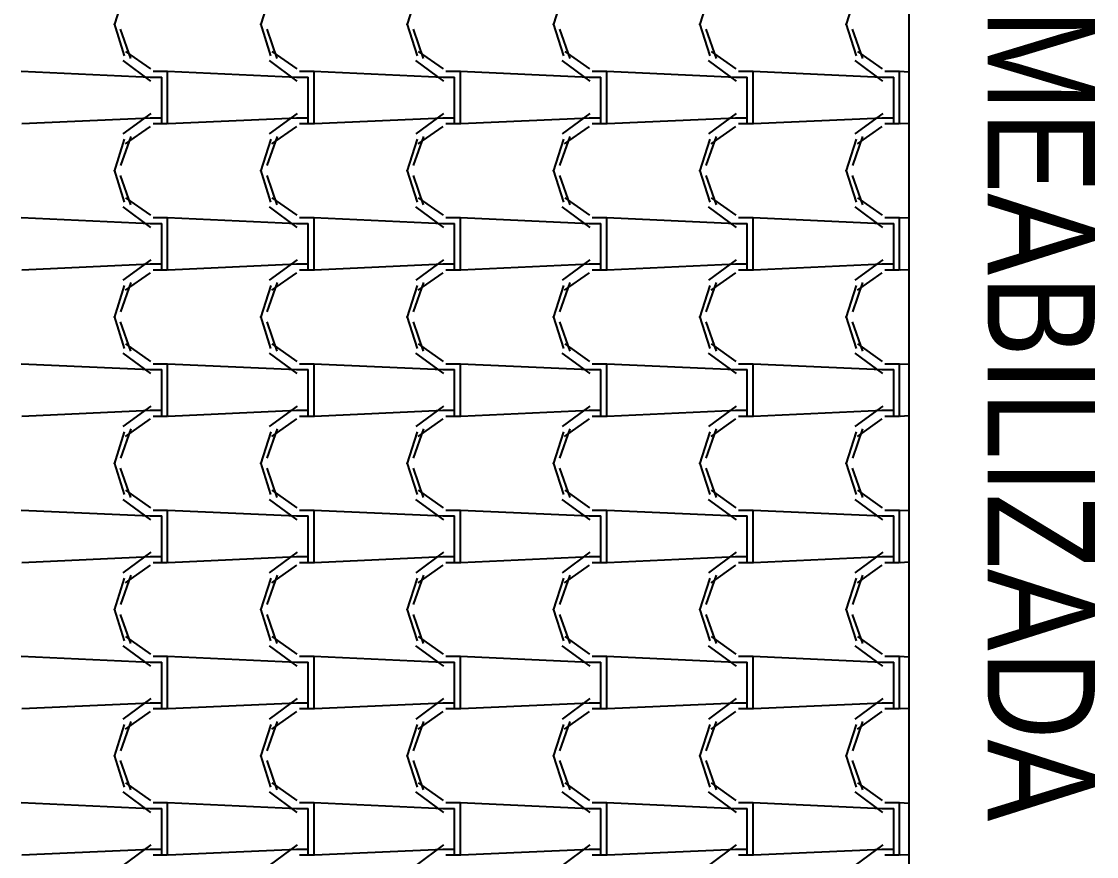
# Model space of a CAD drawing. Header units: millimetres. Extents: x -336 to -33, y -135 to 770.
# Drawn here: x -173.151 to -170.948, y 736.378 to 738.091 of the extents above; entities that cross this region are included whole.
import ezdxf
from ezdxf.enums import TextEntityAlignment as Align

# ---------------------------------------------------------------- set-up
doc = ezdxf.new("R2010")
doc.units = ezdxf.units.MM
doc.header["$LTSCALE"] = 50
doc.header["$MEASUREMENT"] = 0
doc.layers.add('-HIDRO', color=8, linetype='CONTINUOUS')
doc.layers.add('E-txt-g', color=3, linetype='CONTINUOUS')
doc.layers.add('E-Txt-W', color=7, linetype='CONTINUOUS', lineweight=20)
doc.styles.add('F2', font='swissc.ttf')
doc.styles.add('REG60', font='romans.shx', dxfattribs={"width": 0.8, "height": 0.15})
doc.styles.add('REG80', font='romans.shx', dxfattribs={"width": 0.8, "height": 0.2})

# ---------------------------------------------------------------- blocks, each defined once
blk = doc.blocks.new('TXT-AMB75')
at = {"layer": 'E-txt-g', "style": 'REG80', "width": 0.8, "flags": 8}
blk.add_attdef('TXT', text='', height=0.2, dxfattribs=at).set_placement((0.0055, 0.2964), align=Align.CENTER)
at = {"layer": 'E-Txt-W', "style": 'REG60', "width": 0.8, "flags": 8}
blk.add_attdef('TXT', text='', height=0.15, dxfattribs=at).set_placement((0.0055, 0.0271), align=Align.CENTER)

msp = doc.modelspace()

# ---------------------------------------------------------------- linework, layer by layer
at = {"layer": '-HIDRO', "linetype": 'Continuous'}
for p, q in [((-171.3324, 742.744), (-171.3324, 733.4466)), ((-172.9405, 738.1489), (-172.9615, 738.0829)), ((-172.6405, 738.1489), (-172.6615, 738.0829)), ((-172.3405, 738.1489), (-172.3615, 738.0829)), ((-172.0405, 738.1489), (-172.0615, 738.0829)), ((-171.7405, 738.1489), (-171.7615, 738.0829)), ((-171.4405, 738.1489), (-171.4615, 738.0829)), ((-172.9616, 738.0861), (-172.9406, 738.0201)), ((-172.6616, 738.0861), (-172.6406, 738.0201)), ((-172.3616, 738.0861), (-172.3406, 738.0201)), ((-172.0616, 738.0861), (-172.0406, 738.0201)), ((-171.7616, 738.0861), (-171.7406, 738.0201)), ((-171.4616, 738.0861), (-171.4406, 738.0201)), ((-172.9487, 738.0745), (-172.9277, 738.0145)), ((-172.6487, 738.0745), (-172.6277, 738.0145)), ((-172.3487, 738.0745), (-172.3277, 738.0145)), ((-172.0487, 738.0745), (-172.0277, 738.0145)), ((-171.7487, 738.0745), (-171.7277, 738.0145)), ((-171.4487, 738.0745), (-171.4277, 738.0145)), ((-172.938, 738.0291), (-172.887, 737.9931)), ((-172.638, 738.0291), (-172.587, 737.9931)), ((-172.338, 738.0291), (-172.287, 737.9931)), ((-172.038, 738.0291), (-171.987, 737.9931)), ((-171.738, 738.0291), (-171.687, 737.9931)), ((-171.438, 738.0291), (-171.387, 737.9931)), ((-172.9436, 738.0103), (-172.8866, 737.9683)), ((-172.6436, 738.0103), (-172.5866, 737.9683)), ((-172.3436, 738.0103), (-172.2866, 737.9683)), ((-172.0436, 738.0103), (-171.9866, 737.9683)), ((-171.7436, 738.0103), (-171.6866, 737.9683)), ((-171.4436, 738.0103), (-171.3866, 737.9683)), ((-172.8878, 737.9758), (-173.1518, 737.9878)), ((-172.8877, 737.9765), (-172.8637, 737.9765)), ((-172.8817, 737.9885), (-172.8517, 737.9885)), ((-172.8637, 737.8925), (-172.8637, 737.9765)), ((-172.5878, 737.9758), (-172.8518, 737.9878)), ((-172.8517, 737.8925), (-172.8517, 737.9885)), ((-172.5877, 737.9765), (-172.5637, 737.9765)), ((-172.5817, 737.9885), (-172.5517, 737.9885)), ((-172.5637, 737.8925), (-172.5637, 737.9765)), ((-172.2878, 737.9758), (-172.5518, 737.9878)), ((-172.5517, 737.8925), (-172.5517, 737.9885)), ((-172.2877, 737.9765), (-172.2637, 737.9765)), ((-172.2817, 737.9885), (-172.2517, 737.9885)), ((-172.2637, 737.8925), (-172.2637, 737.9765)), ((-171.9878, 737.9758), (-172.2518, 737.9878)), ((-172.2517, 737.8925), (-172.2517, 737.9885)), ((-171.9877, 737.9765), (-171.9637, 737.9765)), ((-171.9817, 737.9885), (-171.9517, 737.9885)), ((-171.9637, 737.8925), (-171.9637, 737.9765)), ((-171.6878, 737.9758), (-171.9518, 737.9878)), ((-171.9517, 737.8925), (-171.9517, 737.9885)), ((-171.6877, 737.9765), (-171.6637, 737.9765)), ((-171.6817, 737.9885), (-171.6517, 737.9885)), ((-171.6637, 737.8925), (-171.6637, 737.9765)), ((-171.3878, 737.9758), (-171.6518, 737.9878)), ((-171.6517, 737.8925), (-171.6517, 737.9885)), ((-171.3877, 737.9765), (-171.3637, 737.9765)), ((-171.3817, 737.9885), (-171.3517, 737.9885)), ((-171.3637, 737.8925), (-171.3637, 737.9765)), ((-171.3324, 737.9869), (-171.3518, 737.9878)), ((-171.3517, 737.8925), (-171.3517, 737.9885)), ((-172.8867, 737.8925), (-173.1507, 737.8805)), ((-172.8863, 737.9018), (-172.9433, 737.8598)), ((-172.8637, 737.8925), (-172.8877, 737.8925)), ((-172.8637, 737.8805), (-172.8637, 737.8925)), ((-172.8517, 737.8805), (-172.8517, 737.8925)), ((-172.5867, 737.8925), (-172.8507, 737.8805)), ((-172.5863, 737.9018), (-172.6433, 737.8598)), ((-172.5637, 737.8925), (-172.5877, 737.8925)), ((-172.5637, 737.8805), (-172.5637, 737.8925)), ((-172.5517, 737.8805), (-172.5517, 737.8925)), ((-172.2867, 737.8925), (-172.5507, 737.8805)), ((-172.2863, 737.9018), (-172.3433, 737.8598)), ((-172.2637, 737.8925), (-172.2877, 737.8925)), ((-172.2637, 737.8805), (-172.2637, 737.8925)), ((-172.2517, 737.8805), (-172.2517, 737.8925)), ((-171.9867, 737.8925), (-172.2507, 737.8805)), ((-171.9863, 737.9018), (-172.0433, 737.8598)), ((-171.9637, 737.8925), (-171.9877, 737.8925)), ((-171.9637, 737.8805), (-171.9637, 737.8925)), ((-171.9517, 737.8805), (-171.9517, 737.8925)), ((-171.6867, 737.8925), (-171.9507, 737.8805)), ((-171.6863, 737.9018), (-171.7433, 737.8598)), ((-171.6637, 737.8925), (-171.6877, 737.8925)), ((-171.6637, 737.8805), (-171.6637, 737.8925)), ((-171.6517, 737.8805), (-171.6517, 737.8925)), ((-171.3867, 737.8925), (-171.6507, 737.8805)), ((-171.3863, 737.9018), (-171.4433, 737.8598)), ((-171.3637, 737.8925), (-171.3877, 737.8925)), ((-171.3637, 737.8805), (-171.3637, 737.8925)), ((-171.3517, 737.8805), (-171.3517, 737.8925)), ((-171.3324, 737.8814), (-171.3507, 737.8805)), ((-172.8878, 737.8753), (-172.9388, 737.8393)), ((-172.8517, 737.8805), (-172.8817, 737.8805)), ((-172.5878, 737.8753), (-172.6388, 737.8393)), ((-172.5517, 737.8805), (-172.5817, 737.8805)), ((-172.2878, 737.8753), (-172.3388, 737.8393)), ((-172.2517, 737.8805), (-172.2817, 737.8805)), ((-171.9878, 737.8753), (-172.0388, 737.8393)), ((-171.9517, 737.8805), (-171.9817, 737.8805)), ((-171.6878, 737.8753), (-171.7388, 737.8393)), ((-171.6517, 737.8805), (-171.6817, 737.8805)), ((-171.3878, 737.8753), (-171.4388, 737.8393)), ((-171.3517, 737.8805), (-171.3817, 737.8805)), ((-172.9405, 737.8489), (-172.9615, 737.7829)), ((-172.9274, 737.8549), (-172.9484, 737.7949)), ((-172.6405, 737.8489), (-172.6615, 737.7829)), ((-172.6274, 737.8549), (-172.6484, 737.7949)), ((-172.3405, 737.8489), (-172.3615, 737.7829)), ((-172.3274, 737.8549), (-172.3484, 737.7949)), ((-172.0405, 737.8489), (-172.0615, 737.7829)), ((-172.0274, 737.8549), (-172.0484, 737.7949)), ((-171.7405, 737.8489), (-171.7615, 737.7829)), ((-171.7274, 737.8549), (-171.7484, 737.7949)), ((-171.4405, 737.8489), (-171.4615, 737.7829)), ((-171.4274, 737.8549), (-171.4484, 737.7949)), ((-172.9616, 737.7861), (-172.9406, 737.7201)), ((-172.9487, 737.7745), (-172.9277, 737.7145)), ((-172.6616, 737.7861), (-172.6406, 737.7201)), ((-172.6487, 737.7745), (-172.6277, 737.7145)), ((-172.3616, 737.7861), (-172.3406, 737.7201)), ((-172.3487, 737.7745), (-172.3277, 737.7145)), ((-172.0616, 737.7861), (-172.0406, 737.7201)), ((-172.0487, 737.7745), (-172.0277, 737.7145)), ((-171.7616, 737.7861), (-171.7406, 737.7201)), ((-171.7487, 737.7745), (-171.7277, 737.7145)), ((-171.4616, 737.7861), (-171.4406, 737.7201)), ((-171.4487, 737.7745), (-171.4277, 737.7145)), ((-172.938, 737.7291), (-172.887, 737.6931)), ((-172.638, 737.7291), (-172.587, 737.6931)), ((-172.338, 737.7291), (-172.287, 737.6931)), ((-172.038, 737.7291), (-171.987, 737.6931)), ((-171.738, 737.7291), (-171.687, 737.6931)), ((-171.438, 737.7291), (-171.387, 737.6931)), ((-172.9436, 737.7103), (-172.8866, 737.6683)), ((-172.6436, 737.7103), (-172.5866, 737.6683)), ((-172.3436, 737.7103), (-172.2866, 737.6683)), ((-172.0436, 737.7103), (-171.9866, 737.6683)), ((-171.7436, 737.7103), (-171.6866, 737.6683)), ((-171.4436, 737.7103), (-171.3866, 737.6683)), ((-172.8878, 737.6758), (-173.1518, 737.6878)), ((-172.8817, 737.6885), (-172.8517, 737.6885)), ((-172.5878, 737.6758), (-172.8518, 737.6878)), ((-172.8517, 737.5925), (-172.8517, 737.6885)), ((-172.5817, 737.6885), (-172.5517, 737.6885)), ((-172.2878, 737.6758), (-172.5518, 737.6878)), ((-172.5517, 737.5925), (-172.5517, 737.6885)), ((-172.2817, 737.6885), (-172.2517, 737.6885)), ((-171.9878, 737.6758), (-172.2518, 737.6878)), ((-172.2517, 737.5925), (-172.2517, 737.6885)), ((-171.9817, 737.6885), (-171.9517, 737.6885)), ((-171.6878, 737.6758), (-171.9518, 737.6878)), ((-171.9517, 737.5925), (-171.9517, 737.6885)), ((-171.6817, 737.6885), (-171.6517, 737.6885)), ((-171.3878, 737.6758), (-171.6518, 737.6878)), ((-171.6517, 737.5925), (-171.6517, 737.6885)), ((-171.3817, 737.6885), (-171.3517, 737.6885)), ((-171.3324, 737.6869), (-171.3518, 737.6878)), ((-171.3517, 737.5925), (-171.3517, 737.6885)), ((-172.8877, 737.6765), (-172.8637, 737.6765)), ((-172.8637, 737.5925), (-172.8637, 737.6765)), ((-172.5877, 737.6765), (-172.5637, 737.6765)), ((-172.5637, 737.5925), (-172.5637, 737.6765)), ((-172.2877, 737.6765), (-172.2637, 737.6765)), ((-172.2637, 737.5925), (-172.2637, 737.6765)), ((-171.9877, 737.6765), (-171.9637, 737.6765)), ((-171.9637, 737.5925), (-171.9637, 737.6765)), ((-171.6877, 737.6765), (-171.6637, 737.6765)), ((-171.6637, 737.5925), (-171.6637, 737.6765)), ((-171.3877, 737.6765), (-171.3637, 737.6765)), ((-171.3637, 737.5925), (-171.3637, 737.6765)), ((-172.8863, 737.6018), (-172.9433, 737.5598)), ((-172.5863, 737.6018), (-172.6433, 737.5598)), ((-172.2863, 737.6018), (-172.3433, 737.5598)), ((-171.9863, 737.6018), (-172.0433, 737.5598)), ((-171.6863, 737.6018), (-171.7433, 737.5598)), ((-171.3863, 737.6018), (-171.4433, 737.5598)), ((-172.8867, 737.5925), (-173.1507, 737.5805)), ((-172.8878, 737.5753), (-172.9388, 737.5393)), ((-172.8637, 737.5925), (-172.8877, 737.5925)), ((-172.8517, 737.5805), (-172.8817, 737.5805)), ((-172.8637, 737.5805), (-172.8637, 737.5925)), ((-172.8517, 737.5805), (-172.8517, 737.5925)), ((-172.5867, 737.5925), (-172.8507, 737.5805)), ((-172.5878, 737.5753), (-172.6388, 737.5393)), ((-172.5637, 737.5925), (-172.5877, 737.5925)), ((-172.5517, 737.5805), (-172.5817, 737.5805)), ((-172.5637, 737.5805), (-172.5637, 737.5925)), ((-172.5517, 737.5805), (-172.5517, 737.5925)), ((-172.2867, 737.5925), (-172.5507, 737.5805)), ((-172.2878, 737.5753), (-172.3388, 737.5393)), ((-172.2637, 737.5925), (-172.2877, 737.5925)), ((-172.2517, 737.5805), (-172.2817, 737.5805)), ((-172.2637, 737.5805), (-172.2637, 737.5925)), ((-172.2517, 737.5805), (-172.2517, 737.5925)), ((-171.9867, 737.5925), (-172.2507, 737.5805)), ((-171.9878, 737.5753), (-172.0388, 737.5393)), ((-171.9637, 737.5925), (-171.9877, 737.5925)), ((-171.9517, 737.5805), (-171.9817, 737.5805)), ((-171.9637, 737.5805), (-171.9637, 737.5925)), ((-171.9517, 737.5805), (-171.9517, 737.5925)), ((-171.6867, 737.5925), (-171.9507, 737.5805)), ((-171.6878, 737.5753), (-171.7388, 737.5393)), ((-171.6637, 737.5925), (-171.6877, 737.5925)), ((-171.6517, 737.5805), (-171.6817, 737.5805)), ((-171.6637, 737.5805), (-171.6637, 737.5925)), ((-171.6517, 737.5805), (-171.6517, 737.5925)), ((-171.3867, 737.5925), (-171.6507, 737.5805)), ((-171.3878, 737.5753), (-171.4388, 737.5393)), ((-171.3637, 737.5925), (-171.3877, 737.5925)), ((-171.3517, 737.5805), (-171.3817, 737.5805)), ((-171.3637, 737.5805), (-171.3637, 737.5925)), ((-171.3517, 737.5805), (-171.3517, 737.5925)), ((-171.3324, 737.5814), (-171.3507, 737.5805)), ((-172.9274, 737.5549), (-172.9484, 737.4949)), ((-172.6274, 737.5549), (-172.6484, 737.4949)), ((-172.3274, 737.5549), (-172.3484, 737.4949)), ((-172.0274, 737.5549), (-172.0484, 737.4949)), ((-171.7274, 737.5549), (-171.7484, 737.4949)), ((-171.4274, 737.5549), (-171.4484, 737.4949)), ((-172.9405, 737.5489), (-172.9615, 737.4829)), ((-172.6405, 737.5489), (-172.6615, 737.4829)), ((-172.3405, 737.5489), (-172.3615, 737.4829)), ((-172.0405, 737.5489), (-172.0615, 737.4829)), ((-171.7405, 737.5489), (-171.7615, 737.4829)), ((-171.4405, 737.5489), (-171.4615, 737.4829)), ((-172.9616, 737.4861), (-172.9406, 737.4201)), ((-172.6616, 737.4861), (-172.6406, 737.4201)), ((-172.3616, 737.4861), (-172.3406, 737.4201)), ((-172.0616, 737.4861), (-172.0406, 737.4201)), ((-171.7616, 737.4861), (-171.7406, 737.4201)), ((-171.4616, 737.4861), (-171.4406, 737.4201)), ((-172.9487, 737.4745), (-172.9277, 737.4145)), ((-172.6487, 737.4745), (-172.6277, 737.4145)), ((-172.3487, 737.4745), (-172.3277, 737.4145)), ((-172.0487, 737.4745), (-172.0277, 737.4145)), ((-171.7487, 737.4745), (-171.7277, 737.4145)), ((-171.4487, 737.4745), (-171.4277, 737.4145)), ((-172.938, 737.4291), (-172.887, 737.3931)), ((-172.638, 737.4291), (-172.587, 737.3931)), ((-172.338, 737.4291), (-172.287, 737.3931)), ((-172.038, 737.4291), (-171.987, 737.3931)), ((-171.738, 737.4291), (-171.687, 737.3931)), ((-171.438, 737.4291), (-171.387, 737.3931)), ((-172.9436, 737.4103), (-172.8866, 737.3683)), ((-172.6436, 737.4103), (-172.5866, 737.3683)), ((-172.3436, 737.4103), (-172.2866, 737.3683)), ((-172.0436, 737.4103), (-171.9866, 737.3683)), ((-171.7436, 737.4103), (-171.6866, 737.3683)), ((-171.4436, 737.4103), (-171.3866, 737.3683)), ((-172.8878, 737.3758), (-173.1518, 737.3878)), ((-172.8877, 737.3765), (-172.8637, 737.3765)), ((-172.8817, 737.3885), (-172.8517, 737.3885)), ((-172.8637, 737.2925), (-172.8637, 737.3765)), ((-172.5878, 737.3758), (-172.8518, 737.3878)), ((-172.8517, 737.2925), (-172.8517, 737.3885)), ((-172.5877, 737.3765), (-172.5637, 737.3765)), ((-172.5817, 737.3885), (-172.5517, 737.3885)), ((-172.5637, 737.2925), (-172.5637, 737.3765)), ((-172.2878, 737.3758), (-172.5518, 737.3878)), ((-172.5517, 737.2925), (-172.5517, 737.3885)), ((-172.2877, 737.3765), (-172.2637, 737.3765)), ((-172.2817, 737.3885), (-172.2517, 737.3885)), ((-172.2637, 737.2925), (-172.2637, 737.3765)), ((-171.9878, 737.3758), (-172.2518, 737.3878)), ((-172.2517, 737.2925), (-172.2517, 737.3885)), ((-171.9877, 737.3765), (-171.9637, 737.3765)), ((-171.9817, 737.3885), (-171.9517, 737.3885)), ((-171.9637, 737.2925), (-171.9637, 737.3765)), ((-171.6878, 737.3758), (-171.9518, 737.3878)), ((-171.9517, 737.2925), (-171.9517, 737.3885)), ((-171.6877, 737.3765), (-171.6637, 737.3765)), ((-171.6817, 737.3885), (-171.6517, 737.3885)), ((-171.6637, 737.2925), (-171.6637, 737.3765)), ((-171.3878, 737.3758), (-171.6518, 737.3878)), ((-171.6517, 737.2925), (-171.6517, 737.3885)), ((-171.3877, 737.3765), (-171.3637, 737.3765)), ((-171.3817, 737.3885), (-171.3517, 737.3885)), ((-171.3637, 737.2925), (-171.3637, 737.3765)), ((-171.3324, 737.3869), (-171.3518, 737.3878)), ((-171.3517, 737.2925), (-171.3517, 737.3885)), ((-172.8867, 737.2925), (-173.1507, 737.2805)), ((-172.8863, 737.3018), (-172.9433, 737.2598)), ((-172.8637, 737.2925), (-172.8877, 737.2925)), ((-172.8637, 737.2805), (-172.8637, 737.2925)), ((-172.8517, 737.2805), (-172.8517, 737.2925)), ((-172.5867, 737.2925), (-172.8507, 737.2805)), ((-172.5863, 737.3018), (-172.6433, 737.2598)), ((-172.5637, 737.2925), (-172.5877, 737.2925)), ((-172.5637, 737.2805), (-172.5637, 737.2925)), ((-172.5517, 737.2805), (-172.5517, 737.2925)), ((-172.2867, 737.2925), (-172.5507, 737.2805)), ((-172.2863, 737.3018), (-172.3433, 737.2598)), ((-172.2637, 737.2925), (-172.2877, 737.2925)), ((-172.2637, 737.2805), (-172.2637, 737.2925)), ((-172.2517, 737.2805), (-172.2517, 737.2925)), ((-171.9867, 737.2925), (-172.2507, 737.2805)), ((-171.9863, 737.3018), (-172.0433, 737.2598)), ((-171.9637, 737.2925), (-171.9877, 737.2925)), ((-171.9637, 737.2805), (-171.9637, 737.2925)), ((-171.9517, 737.2805), (-171.9517, 737.2925)), ((-171.6867, 737.2925), (-171.9507, 737.2805)), ((-171.6863, 737.3018), (-171.7433, 737.2598)), ((-171.6637, 737.2925), (-171.6877, 737.2925)), ((-171.6637, 737.2805), (-171.6637, 737.2925)), ((-171.6517, 737.2805), (-171.6517, 737.2925)), ((-171.3867, 737.2925), (-171.6507, 737.2805)), ((-171.3863, 737.3018), (-171.4433, 737.2598)), ((-171.3637, 737.2925), (-171.3877, 737.2925)), ((-171.3637, 737.2805), (-171.3637, 737.2925)), ((-171.3517, 737.2805), (-171.3517, 737.2925)), ((-172.8878, 737.2753), (-172.9388, 737.2393)), ((-172.8517, 737.2805), (-172.8817, 737.2805)), ((-172.5878, 737.2753), (-172.6388, 737.2393)), ((-172.5517, 737.2805), (-172.5817, 737.2805)), ((-172.2878, 737.2753), (-172.3388, 737.2393)), ((-172.2517, 737.2805), (-172.2817, 737.2805)), ((-171.9878, 737.2753), (-172.0388, 737.2393)), ((-171.9517, 737.2805), (-171.9817, 737.2805)), ((-171.6878, 737.2753), (-171.7388, 737.2393)), ((-171.6517, 737.2805), (-171.6817, 737.2805)), ((-171.3878, 737.2753), (-171.4388, 737.2393)), ((-171.3517, 737.2805), (-171.3817, 737.2805)), ((-171.3324, 737.2814), (-171.3507, 737.2805)), ((-172.9405, 737.2489), (-172.9615, 737.1829)), ((-172.9274, 737.2549), (-172.9484, 737.1949)), ((-172.6405, 737.2489), (-172.6615, 737.1829)), ((-172.6274, 737.2549), (-172.6484, 737.1949)), ((-172.3405, 737.2489), (-172.3615, 737.1829)), ((-172.3274, 737.2549), (-172.3484, 737.1949)), ((-172.0405, 737.2489), (-172.0615, 737.1829)), ((-172.0274, 737.2549), (-172.0484, 737.1949)), ((-171.7405, 737.2489), (-171.7615, 737.1829)), ((-171.7274, 737.2549), (-171.7484, 737.1949)), ((-171.4405, 737.2489), (-171.4615, 737.1829)), ((-171.4274, 737.2549), (-171.4484, 737.1949)), ((-172.9616, 737.1861), (-172.9406, 737.1201)), ((-172.6616, 737.1861), (-172.6406, 737.1201)), ((-172.3616, 737.1861), (-172.3406, 737.1201)), ((-172.0616, 737.1861), (-172.0406, 737.1201)), ((-171.7616, 737.1861), (-171.7406, 737.1201)), ((-171.4616, 737.1861), (-171.4406, 737.1201)), ((-172.9487, 737.1745), (-172.9277, 737.1145)), ((-172.6487, 737.1745), (-172.6277, 737.1145)), ((-172.3487, 737.1745), (-172.3277, 737.1145)), ((-172.0487, 737.1745), (-172.0277, 737.1145)), ((-171.7487, 737.1745), (-171.7277, 737.1145)), ((-171.4487, 737.1745), (-171.4277, 737.1145)), ((-172.9436, 737.1103), (-172.8866, 737.0683)), ((-172.938, 737.1291), (-172.887, 737.0931)), ((-172.6436, 737.1103), (-172.5866, 737.0683)), ((-172.638, 737.1291), (-172.587, 737.0931)), ((-172.3436, 737.1103), (-172.2866, 737.0683)), ((-172.338, 737.1291), (-172.287, 737.0931)), ((-172.0436, 737.1103), (-171.9866, 737.0683)), ((-172.038, 737.1291), (-171.987, 737.0931)), ((-171.7436, 737.1103), (-171.6866, 737.0683)), ((-171.738, 737.1291), (-171.687, 737.0931)), ((-171.4436, 737.1103), (-171.3866, 737.0683)), ((-171.438, 737.1291), (-171.387, 737.0931)), ((-172.8878, 737.0758), (-173.1518, 737.0878)), ((-172.8817, 737.0885), (-172.8517, 737.0885)), ((-172.5878, 737.0758), (-172.8518, 737.0878)), ((-172.8517, 736.9925), (-172.8517, 737.0885)), ((-172.5817, 737.0885), (-172.5517, 737.0885)), ((-172.2878, 737.0758), (-172.5518, 737.0878)), ((-172.5517, 736.9925), (-172.5517, 737.0885)), ((-172.2817, 737.0885), (-172.2517, 737.0885)), ((-171.9878, 737.0758), (-172.2518, 737.0878)), ((-172.2517, 736.9925), (-172.2517, 737.0885)), ((-171.9817, 737.0885), (-171.9517, 737.0885)), ((-171.6878, 737.0758), (-171.9518, 737.0878)), ((-171.9517, 736.9925), (-171.9517, 737.0885)), ((-171.6817, 737.0885), (-171.6517, 737.0885)), ((-171.3878, 737.0758), (-171.6518, 737.0878)), ((-171.6517, 736.9925), (-171.6517, 737.0885)), ((-171.3817, 737.0885), (-171.3517, 737.0885)), ((-171.3324, 737.0869), (-171.3518, 737.0878)), ((-171.3517, 736.9925), (-171.3517, 737.0885)), ((-172.8877, 737.0765), (-172.8637, 737.0765)), ((-172.8637, 736.9925), (-172.8637, 737.0765)), ((-172.5877, 737.0765), (-172.5637, 737.0765)), ((-172.5637, 736.9925), (-172.5637, 737.0765)), ((-172.2877, 737.0765), (-172.2637, 737.0765)), ((-172.2637, 736.9925), (-172.2637, 737.0765)), ((-171.9877, 737.0765), (-171.9637, 737.0765)), ((-171.9637, 736.9925), (-171.9637, 737.0765)), ((-171.6877, 737.0765), (-171.6637, 737.0765)), ((-171.6637, 736.9925), (-171.6637, 737.0765)), ((-171.3877, 737.0765), (-171.3637, 737.0765)), ((-171.3637, 736.9925), (-171.3637, 737.0765)), ((-172.8863, 737.0018), (-172.9433, 736.9598)), ((-172.5863, 737.0018), (-172.6433, 736.9598)), ((-172.2863, 737.0018), (-172.3433, 736.9598)), ((-171.9863, 737.0018), (-172.0433, 736.9598)), ((-171.6863, 737.0018), (-171.7433, 736.9598)), ((-171.3863, 737.0018), (-171.4433, 736.9598)), ((-172.8867, 736.9925), (-173.1507, 736.9805)), ((-172.8637, 736.9925), (-172.8877, 736.9925)), ((-172.8517, 736.9805), (-172.8817, 736.9805)), ((-172.8637, 736.9805), (-172.8637, 736.9925)), ((-172.8517, 736.9805), (-172.8517, 736.9925)), ((-172.5867, 736.9925), (-172.8507, 736.9805)), ((-172.5637, 736.9925), (-172.5877, 736.9925)), ((-172.5517, 736.9805), (-172.5817, 736.9805)), ((-172.5637, 736.9805), (-172.5637, 736.9925)), ((-172.5517, 736.9805), (-172.5517, 736.9925)), ((-172.2867, 736.9925), (-172.5507, 736.9805)), ((-172.2637, 736.9925), (-172.2877, 736.9925)), ((-172.2517, 736.9805), (-172.2817, 736.9805)), ((-172.2637, 736.9805), (-172.2637, 736.9925)), ((-172.2517, 736.9805), (-172.2517, 736.9925)), ((-171.9867, 736.9925), (-172.2507, 736.9805)), ((-171.9637, 736.9925), (-171.9877, 736.9925)), ((-171.9517, 736.9805), (-171.9817, 736.9805)), ((-171.9637, 736.9805), (-171.9637, 736.9925)), ((-171.9517, 736.9805), (-171.9517, 736.9925)), ((-171.6867, 736.9925), (-171.9507, 736.9805)), ((-171.6637, 736.9925), (-171.6877, 736.9925)), ((-171.6517, 736.9805), (-171.6817, 736.9805)), ((-171.6637, 736.9805), (-171.6637, 736.9925)), ((-171.6517, 736.9805), (-171.6517, 736.9925)), ((-171.3867, 736.9925), (-171.6507, 736.9805)), ((-171.3637, 736.9925), (-171.3877, 736.9925)), ((-171.3517, 736.9805), (-171.3817, 736.9805)), ((-171.3637, 736.9805), (-171.3637, 736.9925)), ((-171.3517, 736.9805), (-171.3517, 736.9925)), ((-171.3324, 736.9814), (-171.3507, 736.9805)), ((-172.8878, 736.9753), (-172.9388, 736.9393)), ((-172.5878, 736.9753), (-172.6388, 736.9393)), ((-172.2878, 736.9753), (-172.3388, 736.9393)), ((-171.9878, 736.9753), (-172.0388, 736.9393)), ((-171.6878, 736.9753), (-171.7388, 736.9393)), ((-171.3878, 736.9752), (-171.4388, 736.9392)), ((-172.9405, 736.9489), (-172.9615, 736.8829)), ((-172.9274, 736.9549), (-172.9484, 736.8949)), ((-172.6405, 736.9489), (-172.6615, 736.8829)), ((-172.6274, 736.9549), (-172.6484, 736.8949)), ((-172.3405, 736.9489), (-172.3615, 736.8829)), ((-172.3274, 736.9549), (-172.3484, 736.8949)), ((-172.0405, 736.9489), (-172.0615, 736.8829)), ((-172.0274, 736.9549), (-172.0484, 736.8949)), ((-171.7405, 736.9489), (-171.7615, 736.8829)), ((-171.7274, 736.9549), (-171.7484, 736.8949)), ((-171.4405, 736.9489), (-171.4615, 736.8829)), ((-171.4274, 736.9549), (-171.4484, 736.8949)), ((-172.9616, 736.8861), (-172.9406, 736.8201)), ((-172.9487, 736.8745), (-172.9277, 736.8145)), ((-172.6616, 736.8861), (-172.6406, 736.8201)), ((-172.6487, 736.8745), (-172.6277, 736.8145)), ((-172.3616, 736.8861), (-172.3406, 736.8201)), ((-172.3487, 736.8745), (-172.3277, 736.8145)), ((-172.0616, 736.8861), (-172.0406, 736.8201)), ((-172.0487, 736.8745), (-172.0277, 736.8145)), ((-171.7616, 736.8861), (-171.7406, 736.8201)), ((-171.7487, 736.8745), (-171.7277, 736.8145)), ((-171.4616, 736.8861), (-171.4406, 736.8201)), ((-171.4487, 736.8745), (-171.4277, 736.8145)), ((-172.938, 736.8291), (-172.887, 736.7931)), ((-172.638, 736.8291), (-172.587, 736.7931)), ((-172.338, 736.8291), (-172.287, 736.7931)), ((-172.038, 736.8291), (-171.987, 736.7931)), ((-171.738, 736.8291), (-171.687, 736.7931)), ((-171.438, 736.8291), (-171.387, 736.7931)), ((-172.9436, 736.8103), (-172.8866, 736.7683)), ((-172.6436, 736.8103), (-172.5866, 736.7683)), ((-172.3436, 736.8103), (-172.2866, 736.7683)), ((-172.0436, 736.8103), (-171.9866, 736.7683)), ((-171.7436, 736.8103), (-171.6866, 736.7683)), ((-171.4436, 736.8103), (-171.3866, 736.7683)), ((-172.8878, 736.7758), (-173.1518, 736.7878)), ((-172.8817, 736.7885), (-172.8517, 736.7885)), ((-172.5878, 736.7758), (-172.8518, 736.7878)), ((-172.8517, 736.6925), (-172.8517, 736.7885)), ((-172.5817, 736.7885), (-172.5517, 736.7885)), ((-172.2878, 736.7758), (-172.5518, 736.7878)), ((-172.5517, 736.6925), (-172.5517, 736.7885)), ((-172.2817, 736.7885), (-172.2517, 736.7885)), ((-171.9878, 736.7758), (-172.2518, 736.7878)), ((-172.2517, 736.6925), (-172.2517, 736.7885)), ((-171.9817, 736.7885), (-171.9517, 736.7885)), ((-171.6878, 736.7758), (-171.9518, 736.7878)), ((-171.9517, 736.6925), (-171.9517, 736.7885)), ((-171.6817, 736.7885), (-171.6517, 736.7885)), ((-171.3878, 736.7758), (-171.6518, 736.7878)), ((-171.6517, 736.6925), (-171.6517, 736.7885)), ((-171.3817, 736.7885), (-171.3517, 736.7885)), ((-171.3324, 736.7869), (-171.3518, 736.7878)), ((-171.3517, 736.6925), (-171.3517, 736.7885)), ((-172.8877, 736.7765), (-172.8637, 736.7765)), ((-172.8637, 736.6925), (-172.8637, 736.7765)), ((-172.5877, 736.7765), (-172.5637, 736.7765)), ((-172.5637, 736.6925), (-172.5637, 736.7765)), ((-172.2877, 736.7765), (-172.2637, 736.7765)), ((-172.2637, 736.6925), (-172.2637, 736.7765)), ((-171.9877, 736.7765), (-171.9637, 736.7765)), ((-171.9637, 736.6925), (-171.9637, 736.7765)), ((-171.6877, 736.7765), (-171.6637, 736.7765)), ((-171.6637, 736.6925), (-171.6637, 736.7765)), ((-171.3877, 736.7765), (-171.3637, 736.7765)), ((-171.3637, 736.6925), (-171.3637, 736.7765)), ((-172.8867, 736.6925), (-173.1507, 736.6805)), ((-172.8863, 736.7018), (-172.9433, 736.6598)), ((-172.8637, 736.6925), (-172.8877, 736.6925)), ((-172.8637, 736.6805), (-172.8637, 736.6925)), ((-172.8517, 736.6805), (-172.8517, 736.6925)), ((-172.5867, 736.6925), (-172.8507, 736.6805)), ((-172.5863, 736.7018), (-172.6433, 736.6598)), ((-172.5637, 736.6925), (-172.5877, 736.6925)), ((-172.5637, 736.6805), (-172.5637, 736.6925)), ((-172.5517, 736.6805), (-172.5517, 736.6925)), ((-172.2867, 736.6925), (-172.5507, 736.6805)), ((-172.2863, 736.7018), (-172.3433, 736.6598)), ((-172.2637, 736.6925), (-172.2877, 736.6925)), ((-172.2637, 736.6805), (-172.2637, 736.6925)), ((-172.2517, 736.6805), (-172.2517, 736.6925)), ((-171.9867, 736.6925), (-172.2507, 736.6805)), ((-171.9863, 736.7018), (-172.0433, 736.6598)), ((-171.9637, 736.6925), (-171.9877, 736.6925)), ((-171.9637, 736.6805), (-171.9637, 736.6925)), ((-171.9517, 736.6805), (-171.9517, 736.6925)), ((-171.6867, 736.6925), (-171.9507, 736.6805)), ((-171.6863, 736.7018), (-171.7433, 736.6598)), ((-171.6637, 736.6925), (-171.6877, 736.6925)), ((-171.6637, 736.6805), (-171.6637, 736.6925)), ((-171.6517, 736.6805), (-171.6517, 736.6925)), ((-171.3867, 736.6925), (-171.6507, 736.6805)), ((-171.3863, 736.7018), (-171.4433, 736.6598)), ((-171.3637, 736.6925), (-171.3877, 736.6925)), ((-171.3637, 736.6805), (-171.3637, 736.6925)), ((-171.3517, 736.6805), (-171.3517, 736.6925)), ((-172.8878, 736.6753), (-172.9388, 736.6393)), ((-172.8517, 736.6805), (-172.8817, 736.6805)), ((-172.5878, 736.6753), (-172.6388, 736.6393)), ((-172.5517, 736.6805), (-172.5817, 736.6805)), ((-172.2878, 736.6753), (-172.3388, 736.6393)), ((-172.2517, 736.6805), (-172.2817, 736.6805)), ((-171.9878, 736.6753), (-172.0388, 736.6393)), ((-171.9517, 736.6805), (-171.9817, 736.6805)), ((-171.6878, 736.6752), (-171.7388, 736.6392)), ((-171.6517, 736.6805), (-171.6817, 736.6805)), ((-171.3878, 736.6752), (-171.4388, 736.6392)), ((-171.3517, 736.6805), (-171.3817, 736.6805)), ((-171.3324, 736.6814), (-171.3507, 736.6805)), ((-172.9405, 736.6489), (-172.9615, 736.5829)), ((-172.9274, 736.6549), (-172.9484, 736.5949)), ((-172.6405, 736.6489), (-172.6615, 736.5829)), ((-172.6274, 736.6549), (-172.6484, 736.5949)), ((-172.3405, 736.6489), (-172.3615, 736.5829)), ((-172.3274, 736.6549), (-172.3484, 736.5949)), ((-172.0405, 736.6489), (-172.0615, 736.5829)), ((-172.0274, 736.6549), (-172.0484, 736.5949)), ((-171.7405, 736.6489), (-171.7615, 736.5829)), ((-171.7274, 736.6549), (-171.7484, 736.5949)), ((-171.4405, 736.6489), (-171.4615, 736.5829)), ((-171.4274, 736.6549), (-171.4484, 736.5949)), ((-172.9616, 736.5861), (-172.9406, 736.5201)), ((-172.6616, 736.5861), (-172.6406, 736.5201)), ((-172.3616, 736.5861), (-172.3406, 736.5201)), ((-172.0616, 736.5861), (-172.0406, 736.5201)), ((-171.7616, 736.5861), (-171.7406, 736.5201)), ((-171.4616, 736.5861), (-171.4406, 736.5201)), ((-172.9487, 736.5745), (-172.9277, 736.5145)), ((-172.6487, 736.5745), (-172.6277, 736.5145)), ((-172.3487, 736.5745), (-172.3277, 736.5145)), ((-172.0487, 736.5745), (-172.0277, 736.5145)), ((-171.7487, 736.5745), (-171.7277, 736.5145)), ((-171.4487, 736.5745), (-171.4277, 736.5145)), ((-172.938, 736.5291), (-172.887, 736.4931)), ((-172.638, 736.5291), (-172.587, 736.4931)), ((-172.338, 736.5291), (-172.287, 736.4931)), ((-172.038, 736.5291), (-171.987, 736.4931)), ((-171.738, 736.5291), (-171.687, 736.4931)), ((-171.438, 736.5291), (-171.387, 736.4931)), ((-172.9436, 736.5103), (-172.8866, 736.4683)), ((-172.6436, 736.5103), (-172.5866, 736.4683)), ((-172.3436, 736.5103), (-172.2866, 736.4683)), ((-172.0436, 736.5103), (-171.9866, 736.4683)), ((-171.7436, 736.5103), (-171.6866, 736.4683)), ((-171.4436, 736.5103), (-171.3866, 736.4683)), ((-172.8878, 736.4758), (-173.1518, 736.4878)), ((-172.8877, 736.4765), (-172.8637, 736.4765)), ((-172.8817, 736.4885), (-172.8517, 736.4885)), ((-172.8637, 736.3925), (-172.8637, 736.4765)), ((-172.5878, 736.4758), (-172.8518, 736.4878)), ((-172.8517, 736.3925), (-172.8517, 736.4885)), ((-172.5877, 736.4765), (-172.5637, 736.4765)), ((-172.5817, 736.4885), (-172.5517, 736.4885)), ((-172.5637, 736.3925), (-172.5637, 736.4765)), ((-172.2878, 736.4758), (-172.5518, 736.4878)), ((-172.5517, 736.3925), (-172.5517, 736.4885)), ((-172.2877, 736.4765), (-172.2637, 736.4765)), ((-172.2817, 736.4885), (-172.2517, 736.4885)), ((-172.2637, 736.3925), (-172.2637, 736.4765)), ((-171.9878, 736.4758), (-172.2518, 736.4878)), ((-172.2517, 736.3925), (-172.2517, 736.4885)), ((-171.9877, 736.4765), (-171.9637, 736.4765)), ((-171.9817, 736.4885), (-171.9517, 736.4885)), ((-171.9637, 736.3925), (-171.9637, 736.4765)), ((-171.6878, 736.4758), (-171.9518, 736.4878)), ((-171.9517, 736.3925), (-171.9517, 736.4885)), ((-171.6877, 736.4765), (-171.6637, 736.4765)), ((-171.6817, 736.4885), (-171.6517, 736.4885)), ((-171.6637, 736.3925), (-171.6637, 736.4765)), ((-171.3878, 736.4758), (-171.6518, 736.4878)), ((-171.6517, 736.3925), (-171.6517, 736.4885)), ((-171.3877, 736.4765), (-171.3637, 736.4765)), ((-171.3817, 736.4885), (-171.3517, 736.4885)), ((-171.3637, 736.3925), (-171.3637, 736.4765)), ((-171.3324, 736.4869), (-171.3518, 736.4878)), ((-171.3517, 736.3925), (-171.3517, 736.4885)), ((-172.8867, 736.3925), (-173.1507, 736.3805)), ((-172.8863, 736.4018), (-172.9433, 736.3598)), ((-172.8637, 736.3925), (-172.8877, 736.3925)), ((-172.8637, 736.3805), (-172.8637, 736.3925)), ((-172.8517, 736.3805), (-172.8517, 736.3925)), ((-172.5867, 736.3925), (-172.8507, 736.3805)), ((-172.5863, 736.4018), (-172.6433, 736.3598)), ((-172.5637, 736.3925), (-172.5877, 736.3925)), ((-172.5637, 736.3805), (-172.5637, 736.3925)), ((-172.5517, 736.3805), (-172.5517, 736.3925)), ((-172.2867, 736.3925), (-172.5507, 736.3805)), ((-172.2863, 736.4018), (-172.3433, 736.3598)), ((-172.2637, 736.3925), (-172.2877, 736.3925)), ((-172.2637, 736.3805), (-172.2637, 736.3925)), ((-172.2517, 736.3805), (-172.2517, 736.3925)), ((-171.9867, 736.3925), (-172.2507, 736.3805)), ((-171.9863, 736.4018), (-172.0433, 736.3598)), ((-171.9637, 736.3925), (-171.9877, 736.3925)), ((-171.9637, 736.3805), (-171.9637, 736.3925)), ((-171.9517, 736.3805), (-171.9517, 736.3925)), ((-171.6867, 736.3925), (-171.9507, 736.3805)), ((-171.6863, 736.4018), (-171.7433, 736.3598)), ((-171.6637, 736.3925), (-171.6877, 736.3925)), ((-171.6637, 736.3805), (-171.6637, 736.3925)), ((-171.6517, 736.3805), (-171.6517, 736.3925)), ((-171.3867, 736.3925), (-171.6507, 736.3805)), ((-171.3863, 736.4018), (-171.4433, 736.3598)), ((-171.3637, 736.3925), (-171.3877, 736.3925)), ((-171.3637, 736.3805), (-171.3637, 736.3925)), ((-171.3517, 736.3805), (-171.3517, 736.3925)), ((-172.8517, 736.3805), (-172.8817, 736.3805)), ((-172.5517, 736.3805), (-172.5817, 736.3805)), ((-172.2517, 736.3805), (-172.2817, 736.3805)), ((-171.9517, 736.3805), (-171.9817, 736.3805)), ((-171.6517, 736.3805), (-171.6817, 736.3805)), ((-171.3517, 736.3805), (-171.3817, 736.3805)), ((-171.3324, 736.3814), (-171.3507, 736.3805))]:
    msp.add_line(p, q, dxfattribs=at)

# ---------------------------------------------------------------- block references
at = {"layer": '-HIDRO'}
ref = msp.add_blockref('TXT-AMB75', (-171.6035, 738.1172), dxfattribs=dict(at, xscale=-1.458, yscale=1.458, zscale=1.458, rotation=270))
ref.add_attrib('TXT', 'CALHA IMPERMEABILIZADA', dxfattribs={"layer": 'E-txt-g', "color": 2, "height": 0.22, "rotation": 270, "style": 'F2'}).set_placement((-171.1713, 738.1372), align=Align.CENTER)

doc.saveas('drawing.dxf')
